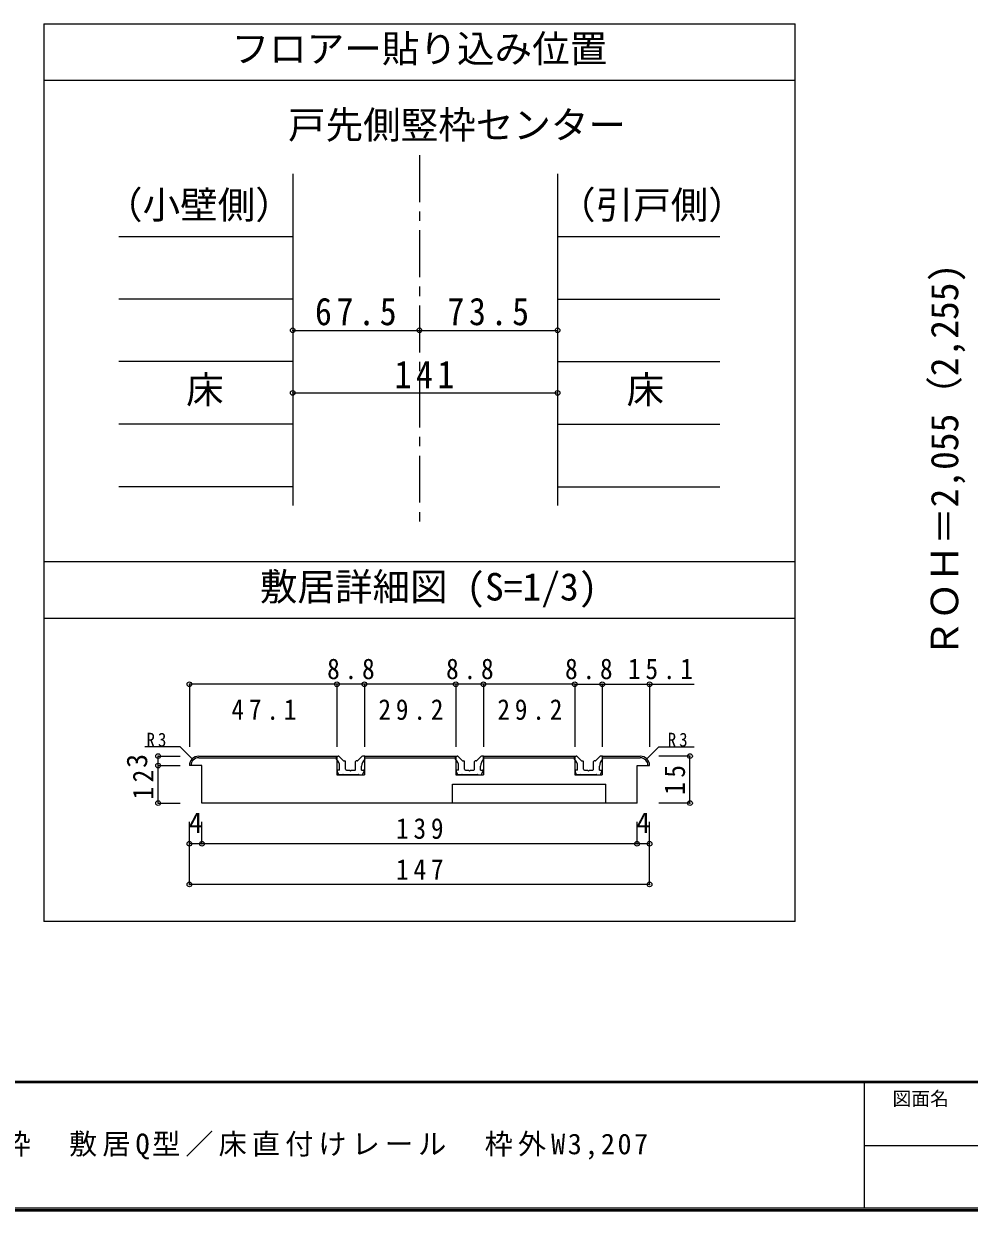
# Model space of a CAD drawing. Units: millimetres at full size, sheet at 1:5, with parts at other scales. Extents: x -973 to 977, y -718 to 696.
# Drawn here: x -446 to 58, y -701 to -68 of the extents above; entities that cross this region are included whole.
import ezdxf
from ezdxf.enums import TextEntityAlignment as Align

# ---------------------------------------------------------------- set-up
doc = ezdxf.new("R2010")
doc.units = ezdxf.units.MM
doc.header["$LTSCALE"] = 5
doc.header["$PDMODE"] = 32
doc.header["$PDSIZE"] = 2.5
doc.linetypes.add('CHAIN1', pattern=[8, 5, -1, 1, -1])
for name, color, linetype in [('0-1_通り芯', 4, 'CHAIN1'), ('0-3_仕上げ', 2, 'Continuous'), ('0-4_枠', 3, 'Continuous'), ('0-A_文字', 7, 'Continuous'), ('0-B_寸法', 7, 'Continuous'), ('2-4_枠', 3, 'Continuous'), ('2-7_金物', 7, 'Continuous'), ('2-B_寸法', 4, 'Continuous'), ('F-1_枠', 6, 'Continuous'), ('F-A_文字', 7, 'Continuous')]:
    doc.layers.add(name, color=color, linetype=linetype)
doc.styles.add('ＭＳ ゴシック', font='')
doc.styles.get('ＭＳ ゴシック').set_extended_font_data('MS Gothic')

msp = doc.modelspace()

# ---------------------------------------------------------------- linework, layer by layer
at = {"layer": '0-1_通り芯'}
msp.add_line((-235.18, -138.5), (-235.18, -335.007), dxfattribs=at)
at = {"layer": '0-3_仕上げ', "color": 4}
for p, q in [((-395.18, -181.801), (-302.68, -181.801)), ((-161.68, -181.801), (-75.18, -181.801)), ((-302.68, -215.103), (-395.18, -215.103)), ((-161.68, -215.103), (-75.18, -215.103)), ((-302.68, -248.404), (-395.18, -248.404)), ((-161.68, -248.404), (-75.18, -248.404)), ((-302.68, -281.706), (-395.18, -281.706)), ((-161.68, -281.706), (-75.18, -281.706)), ((-302.68, -315.007), (-395.18, -315.007)), ((-161.68, -315.007), (-75.18, -315.007))]:
    msp.add_line(p, q, dxfattribs=at)
at = {"layer": '0-4_枠'}
for p, q in [((-302.68, -148.5), (-302.68, -325.007)), ((-161.68, -148.5), (-161.68, -325.007))]:
    msp.add_line(p, q, dxfattribs=at)
at = {"layer": '0-A_文字', "color": 3}
for p, q in [((-435.18, -68.5), (-435.18, -546.5)), ((-435.18, -68.5), (-35.18, -68.5)), ((-35.18, -546.5), (-35.18, -68.5)), ((-435.18, -98.5), (-35.18, -98.5)), ((-35.18, -355.026), (-435.18, -355.026)), ((-435.18, -385.026), (-35.18, -385.026)), ((-35.18, -546.5), (-435.18, -546.5))]:
    msp.add_line(p, q, dxfattribs=at)
at = {"layer": '0-B_寸法', "color": 4}
for p, q in [((-302.68, -231.753), (-235.18, -231.753)), ((-235.18, -231.753), (-161.68, -231.753)), ((-302.68, -265.055), (-161.68, -265.055))]:
    msp.add_line(p, q, dxfattribs=at)
at = {"layer": '0-B_寸法'}
for p in [(-302.68, -231.753), (-235.18, -231.753), (-161.68, -231.753), (-302.68, -265.055), (-161.68, -265.055)]:
    msp.add_point(p, dxfattribs=at)
at = {"layer": '2-4_枠'}
for p, q in [((-352.68, -458.502), (-279.18, -458.502)), ((-352.68, -459.335), (-279.18, -459.335)), ((-352.68, -459.335), (-279.18, -459.335)), ((-264.514, -458.502), (-215.847, -458.502)), ((-264.514, -458.502), (-264.514, -468.502)), ((-264.514, -458.502), (-215.847, -458.502)), ((-264.514, -459.335), (-215.847, -459.335)), ((-264.514, -459.335), (-215.847, -459.335)), ((-215.847, -458.502), (-215.847, -468.502)), ((-201.18, -458.502), (-201.18, -468.502)), ((-201.18, -458.502), (-152.514, -458.502)), ((-201.18, -458.502), (-152.514, -458.502)), ((-201.18, -459.335), (-152.514, -459.335)), ((-201.18, -459.335), (-152.514, -459.335)), ((-152.514, -458.502), (-152.514, -468.502)), ((-137.847, -458.502), (-137.847, -468.502)), ((-137.847, -458.502), (-117.68, -458.502)), ((-137.847, -458.502), (-117.68, -458.502)), ((-137.847, -459.335), (-117.68, -459.335)), ((-137.847, -459.335), (-117.68, -459.335)), ((-351.014, -463.502), (-357.68, -463.502)), ((-351.014, -463.502), (-357.68, -463.502)), ((-351.014, -483.502), (-351.014, -463.502)), ((-119.347, -463.502), (-112.68, -463.502)), ((-119.347, -483.502), (-119.347, -463.502)), ((-119.347, -463.502), (-112.68, -463.502)), ((-279.18, -468.502), (-264.514, -468.502)), ((-279.18, -468.502), (-264.514, -468.502)), ((-217.68, -473.502), (-136.014, -473.502)), ((-215.847, -468.502), (-201.18, -468.502)), ((-215.847, -468.502), (-201.18, -468.502)), ((-152.514, -468.502), (-137.847, -468.502)), ((-152.514, -468.502), (-137.847, -468.502)), ((-136.014, -483.502), (-136.014, -473.502)), ((-119.347, -483.502), (-351.014, -483.502)), ((-119.347, -483.502), (-351.014, -483.502))]:
    msp.add_line(p, q, dxfattribs=at)
for points in [[(-352.68, -458.502), (-279.18, -458.502), (-279.18, -468.502)], [(-217.68, -483.502), (-217.68, -473.502), (-136.014, -473.502)]]:
    msp.add_lwpolyline(points, dxfattribs=at)
for centre, major_axis, start_param, end_param in [((-352.68, -463.502), (5, 0), 1.5707963, 3.1415927), ((-352.68, -463.502), (5, 0), 1.5707963, 3.1415927), ((-352.68, -463.502), (4.167, 0), 1.5707963, 3.1415927), ((-352.68, -463.502), (4.167, 0), 1.5707963, 3.1415927), ((-117.68, -463.502), (5, 0), 6.2831853, 7.8539816), ((-117.68, -463.502), (5, 0), 6.2831853, 7.8539816), ((-117.68, -463.502), (4.167, 0), 6.2831853, 7.8539816), ((-117.68, -463.502), (4.167, 0), 6.2831853, 7.8539816)]:
    msp.add_ellipse(centre, major_axis=major_axis, ratio=0.999999, start_param=start_param, end_param=end_param, dxfattribs=at)
at = {"layer": '2-7_金物'}
for p, q in [((-279.347, -458.502), (-278.442, -458.502)), ((-279.347, -460.169), (-279.347, -458.502)), ((-279.347, -458.502), (-278.442, -458.502)), ((-275.743, -460.855), (-277.853, -458.746)), ((-275.743, -460.855), (-277.853, -458.746)), ((-275.39, -461.002), (-274.847, -461.002)), ((-275.39, -461.002), (-274.847, -461.002)), ((-274.514, -465.502), (-274.514, -461.335)), ((-269.18, -465.502), (-269.18, -461.335)), ((-268.304, -461.002), (-268.847, -461.002)), ((-268.304, -461.002), (-268.847, -461.002)), ((-267.951, -460.855), (-265.841, -458.746)), ((-267.951, -460.855), (-265.841, -458.746)), ((-264.347, -458.502), (-265.252, -458.502)), ((-216.014, -458.502), (-215.109, -458.502)), ((-216.014, -460.169), (-216.014, -458.502)), ((-216.014, -458.502), (-215.109, -458.502)), ((-212.41, -460.855), (-214.519, -458.746)), ((-212.41, -460.855), (-214.519, -458.746)), ((-212.056, -461.002), (-211.514, -461.002)), ((-212.056, -461.002), (-211.514, -461.002)), ((-211.18, -465.502), (-211.18, -461.335)), ((-205.847, -465.502), (-205.847, -461.335)), ((-204.971, -461.002), (-205.514, -461.002)), ((-204.971, -461.002), (-205.514, -461.002)), ((-204.617, -460.855), (-202.508, -458.746)), ((-204.617, -460.855), (-202.508, -458.746)), ((-201.014, -458.502), (-201.918, -458.502)), ((-152.68, -458.502), (-151.775, -458.502)), ((-152.68, -460.169), (-152.68, -458.502)), ((-152.68, -458.502), (-151.775, -458.502)), ((-149.077, -460.855), (-151.186, -458.746)), ((-149.077, -460.855), (-151.186, -458.746)), ((-148.723, -461.002), (-148.18, -461.002)), ((-148.723, -461.002), (-148.18, -461.002)), ((-147.847, -465.502), (-147.847, -461.335)), ((-142.514, -465.502), (-142.514, -461.335)), ((-141.637, -461.002), (-142.18, -461.002)), ((-141.637, -461.002), (-142.18, -461.002)), ((-141.284, -460.855), (-139.174, -458.746)), ((-141.284, -460.855), (-139.174, -458.746)), ((-137.68, -458.502), (-138.585, -458.502)), ((-278.18, -468.502), (-278.99, -466.458)), ((-278.18, -468.502), (-278.99, -466.458)), ((-277.68, -466.002), (-278.68, -466.002)), ((-277.68, -466.002), (-278.68, -466.002)), ((-277.68, -466.002), (-277.68, -463.895)), ((-271.847, -466.502), (-271.347, -466.002)), ((-271.847, -466.502), (-271.347, -466.002)), ((-271.347, -466.002), (-269.68, -466.002)), ((-271.347, -466.002), (-269.68, -466.002)), ((-266.014, -466.002), (-266.014, -463.895)), ((-266.014, -466.002), (-265.014, -466.002)), ((-266.014, -466.002), (-265.014, -466.002)), ((-265.514, -468.502), (-264.704, -466.458)), ((-265.514, -468.502), (-264.704, -466.458)), ((-214.847, -468.502), (-215.657, -466.458)), ((-214.847, -468.502), (-215.657, -466.458)), ((-214.347, -466.002), (-215.347, -466.002)), ((-214.347, -466.002), (-215.347, -466.002)), ((-214.347, -466.002), (-214.347, -463.895)), ((-208.514, -466.502), (-208.014, -466.002)), ((-208.514, -466.502), (-208.014, -466.002)), ((-208.014, -466.002), (-206.347, -466.002)), ((-208.014, -466.002), (-206.347, -466.002)), ((-202.68, -466.002), (-202.68, -463.895)), ((-202.68, -466.002), (-201.68, -466.002)), ((-202.68, -466.002), (-201.68, -466.002)), ((-202.18, -468.502), (-201.37, -466.458)), ((-202.18, -468.502), (-201.37, -466.458)), ((-151.514, -468.502), (-152.323, -466.458)), ((-151.514, -468.502), (-152.323, -466.458)), ((-151.014, -466.002), (-152.014, -466.002)), ((-151.014, -466.002), (-152.014, -466.002)), ((-151.014, -466.002), (-151.014, -463.895)), ((-145.18, -466.502), (-144.68, -466.002)), ((-145.18, -466.502), (-144.68, -466.002)), ((-144.68, -466.002), (-143.014, -466.002)), ((-144.68, -466.002), (-143.014, -466.002)), ((-139.347, -466.002), (-139.347, -463.895)), ((-139.347, -466.002), (-138.347, -466.002)), ((-139.347, -466.002), (-138.347, -466.002)), ((-138.847, -468.502), (-138.037, -466.458)), ((-138.847, -468.502), (-138.037, -466.458)), ((-276.347, -468.502), (-278.18, -468.502)), ((-276.347, -468.502), (-278.18, -468.502)), ((-276.347, -468.502), (-276.014, -468.168)), ((-276.347, -468.502), (-276.014, -468.168)), ((-276.014, -468.168), (-275.68, -468.502)), ((-276.014, -468.168), (-275.68, -468.502)), ((-268.014, -468.502), (-275.68, -468.502)), ((-268.014, -468.502), (-275.68, -468.502)), ((-267.68, -468.168), (-268.014, -468.502)), ((-267.68, -468.168), (-268.014, -468.502)), ((-267.347, -468.502), (-267.68, -468.168)), ((-267.347, -468.502), (-267.68, -468.168)), ((-267.347, -468.502), (-265.514, -468.502)), ((-267.347, -468.502), (-265.514, -468.502)), ((-213.014, -468.502), (-214.847, -468.502)), ((-213.014, -468.502), (-214.847, -468.502)), ((-213.014, -468.502), (-212.68, -468.168)), ((-213.014, -468.502), (-212.68, -468.168)), ((-212.68, -468.168), (-212.347, -468.502)), ((-212.68, -468.168), (-212.347, -468.502)), ((-204.68, -468.502), (-212.347, -468.502)), ((-204.68, -468.502), (-212.347, -468.502)), ((-204.347, -468.168), (-204.68, -468.502)), ((-204.347, -468.168), (-204.68, -468.502)), ((-204.014, -468.502), (-204.347, -468.168)), ((-204.014, -468.502), (-204.347, -468.168)), ((-204.014, -468.502), (-202.18, -468.502)), ((-204.014, -468.502), (-202.18, -468.502)), ((-149.68, -468.502), (-151.514, -468.502)), ((-149.68, -468.502), (-151.514, -468.502)), ((-149.68, -468.502), (-149.347, -468.168)), ((-149.68, -468.502), (-149.347, -468.168)), ((-149.347, -468.168), (-149.014, -468.502)), ((-149.347, -468.168), (-149.014, -468.502)), ((-141.347, -468.502), (-149.014, -468.502)), ((-141.347, -468.502), (-149.014, -468.502)), ((-141.014, -468.168), (-141.347, -468.502)), ((-141.014, -468.168), (-141.347, -468.502)), ((-140.68, -468.502), (-141.014, -468.168)), ((-140.68, -468.502), (-141.014, -468.168)), ((-140.68, -468.502), (-138.847, -468.502)), ((-140.68, -468.502), (-138.847, -468.502))]:
    msp.add_line(p, q, dxfattribs=at)
for points in [[(-264.347, -460.169), (-264.347, -458.502), (-265.252, -458.502)], [(-201.014, -460.169), (-201.014, -458.502), (-201.918, -458.502)], [(-137.68, -460.169), (-137.68, -458.502), (-138.585, -458.502)], [(-274.014, -466.002), (-272.347, -466.002), (-271.847, -466.502)], [(-274.014, -466.002), (-272.347, -466.002), (-271.847, -466.502)], [(-210.68, -466.002), (-209.014, -466.002), (-208.514, -466.502)], [(-210.68, -466.002), (-209.014, -466.002), (-208.514, -466.502)], [(-147.347, -466.002), (-145.68, -466.002), (-145.18, -466.502)], [(-147.347, -466.002), (-145.68, -466.002), (-145.18, -466.502)]]:
    msp.add_lwpolyline(points, dxfattribs=at)
for centre, major_axis, start_param, end_param in [((-282.68, -463.895), (-5, 0), 3.1415927, 3.9826668), ((-282.68, -463.895), (-5, 0), 3.1415927, 3.9826668), ((-278.442, -459.335), (-0.833, 0), 3.9269908, 4.712389), ((-278.442, -459.335), (-0.833, 0), 3.9269908, 4.712389), ((-275.39, -460.502), (-0.5, 0), 0.7853982, 1.5707963), ((-275.39, -460.502), (-0.5, 0), 0.7853982, 1.5707963), ((-274.847, -461.335), (-0.333, 0), 3.1415927, 4.712389), ((-274.847, -461.335), (-0.333, 0), 3.1415927, 4.712389), ((-268.847, -461.335), (-0.333, 0), 4.712389, 6.2831853), ((-268.847, -461.335), (-0.333, 0), 4.712389, 6.2831853), ((-268.304, -460.502), (-0.5, 0), 1.5707963, 2.3561945), ((-268.304, -460.502), (-0.5, 0), 1.5707963, 2.3561945), ((-261.014, -463.895), (-5, 0), 5.4421111, 6.2831853), ((-261.014, -463.895), (-5, 0), 5.4421111, 6.2831853), ((-265.252, -459.335), (-0.833, 0), 4.712389, 5.4977871), ((-265.252, -459.335), (-0.833, 0), 4.712389, 5.4977871), ((-219.347, -463.895), (-5, 0), 3.1415927, 3.9826668), ((-219.347, -463.895), (-5, 0), 3.1415927, 3.9826668), ((-215.109, -459.335), (-0.833, 0), 3.9269908, 4.712389), ((-215.109, -459.335), (-0.833, 0), 3.9269908, 4.712389), ((-212.056, -460.502), (-0.5, 0), 0.7853982, 1.5707963), ((-212.056, -460.502), (-0.5, 0), 0.7853982, 1.5707963), ((-211.514, -461.335), (-0.333, 0), 3.1415927, 4.712389), ((-211.514, -461.335), (-0.333, 0), 3.1415927, 4.712389), ((-205.514, -461.335), (-0.333, 0), 4.712389, 6.2831853), ((-205.514, -461.335), (-0.333, 0), 4.712389, 6.2831853), ((-204.971, -460.502), (-0.5, 0), 1.5707963, 2.3561945), ((-204.971, -460.502), (-0.5, 0), 1.5707963, 2.3561945), ((-197.68, -463.895), (-5, 0), 5.4421111, 6.2831853), ((-197.68, -463.895), (-5, 0), 5.4421111, 6.2831853), ((-201.918, -459.335), (-0.833, 0), 4.712389, 5.4977871), ((-201.918, -459.335), (-0.833, 0), 4.712389, 5.4977871), ((-156.014, -463.895), (-5, 0), 3.1415927, 3.9826668), ((-156.014, -463.895), (-5, 0), 3.1415927, 3.9826668), ((-151.775, -459.335), (-0.833, 0), 3.9269908, 4.712389), ((-151.775, -459.335), (-0.833, 0), 3.9269908, 4.712389), ((-148.723, -460.502), (-0.5, 0), 0.7853982, 1.5707963), ((-148.723, -460.502), (-0.5, 0), 0.7853982, 1.5707963), ((-148.18, -461.335), (-0.333, 0), 3.1415927, 4.712389), ((-148.18, -461.335), (-0.333, 0), 3.1415927, 4.712389), ((-142.18, -461.335), (-0.333, 0), 4.712389, 6.2831853), ((-142.18, -461.335), (-0.333, 0), 4.712389, 6.2831853), ((-141.637, -460.502), (-0.5, 0), 1.5707963, 2.3561945), ((-141.637, -460.502), (-0.5, 0), 1.5707963, 2.3561945), ((-134.347, -463.895), (-5, 0), 5.4421111, 6.2831853), ((-134.347, -463.895), (-5, 0), 5.4421111, 6.2831853), ((-138.585, -459.335), (-0.833, 0), 4.712389, 5.4977871), ((-138.585, -459.335), (-0.833, 0), 4.712389, 5.4977871), ((-278.68, -466.335), (-0.333, 0), 4.712389, 6.6604557), ((-278.68, -466.335), (-0.333, 0), 4.712389, 6.6604557), ((-274.014, -465.502), (-0.5, 0), 6.2831853, 7.8539816), ((-274.014, -465.502), (-0.5, 0), 6.2831853, 7.8539816), ((-269.68, -465.502), (-0.5, 0), 1.5707963, 3.1415927), ((-269.68, -465.502), (-0.5, 0), 1.5707963, 3.1415927), ((-265.014, -466.335), (-0.333, 0), 2.7643223, 4.712389), ((-265.014, -466.335), (-0.333, 0), 2.7643223, 4.712389), ((-215.347, -466.335), (-0.333, 0), 4.712389, 6.6604557), ((-215.347, -466.335), (-0.333, 0), 4.712389, 6.6604557), ((-210.68, -465.502), (-0.5, 0), 6.2831853, 7.8539816), ((-210.68, -465.502), (-0.5, 0), 6.2831853, 7.8539816), ((-206.347, -465.502), (-0.5, 0), 1.5707963, 3.1415927), ((-206.347, -465.502), (-0.5, 0), 1.5707963, 3.1415927), ((-201.68, -466.335), (-0.333, 0), 2.7643223, 4.712389), ((-201.68, -466.335), (-0.333, 0), 2.7643223, 4.712389), ((-152.014, -466.335), (-0.333, 0), 4.712389, 6.6604557), ((-152.014, -466.335), (-0.333, 0), 4.712389, 6.6604557), ((-147.347, -465.502), (-0.5, 0), 6.2831853, 7.8539816), ((-147.347, -465.502), (-0.5, 0), 6.2831853, 7.8539816), ((-143.014, -465.502), (-0.5, 0), 1.5707963, 3.1415927), ((-143.014, -465.502), (-0.5, 0), 1.5707963, 3.1415927), ((-138.347, -466.335), (-0.333, 0), 2.7643223, 4.712389), ((-138.347, -466.335), (-0.333, 0), 2.7643223, 4.712389)]:
    msp.add_ellipse(centre, major_axis=major_axis, ratio=0.999999, start_param=start_param, end_param=end_param, dxfattribs=at)
at = {"layer": '2-B_寸法'}
for p, q in [((-279.18, -420.168), (-357.68, -420.168)), ((-357.68, -420.168), (-357.68, -453.502)), ((-264.514, -420.168), (-279.18, -420.168)), ((-279.18, -420.168), (-279.18, -453.502)), ((-215.847, -420.168), (-264.514, -420.168)), ((-264.514, -420.168), (-264.514, -453.502)), ((-201.18, -420.168), (-215.847, -420.168)), ((-215.847, -420.168), (-215.847, -453.502)), ((-152.514, -420.168), (-201.18, -420.168)), ((-201.18, -420.168), (-201.18, -453.502)), ((-152.514, -420.168), (-137.847, -420.168)), ((-152.514, -420.168), (-152.514, -453.502)), ((-137.847, -420.168), (-137.847, -453.502)), ((-137.847, -420.168), (-88.853, -420.168)), ((-112.68, -420.168), (-112.68, -453.502)), ((-362.68, -453.502), (-381.372, -453.502)), ((-362.68, -453.502), (-381.372, -453.502)), ((-356.216, -459.966), (-362.68, -453.502)), ((-356.216, -459.966), (-362.68, -453.502)), ((-114.145, -459.966), (-107.68, -453.502)), ((-114.145, -459.966), (-107.68, -453.502)), ((-107.68, -453.502), (-88.853, -453.502)), ((-107.68, -453.502), (-88.853, -453.502)), ((-374.347, -463.502), (-374.347, -458.502)), ((-374.347, -458.502), (-362.68, -458.502)), ((-91.156, -458.502), (-107.822, -458.502)), ((-91.156, -483.502), (-91.156, -458.502)), ((-374.347, -483.502), (-374.347, -463.502)), ((-374.347, -463.502), (-362.68, -463.502)), ((-374.347, -483.502), (-362.68, -483.502)), ((-91.156, -483.502), (-107.822, -483.502)), ((-357.68, -505.168), (-357.68, -493.502)), ((-351.014, -505.168), (-351.014, -493.502)), ((-119.347, -505.168), (-119.347, -493.502)), ((-112.68, -505.168), (-112.68, -493.502)), ((-351.014, -505.168), (-357.68, -505.168)), ((-357.68, -526.835), (-357.68, -505.168)), ((-119.347, -505.168), (-351.014, -505.168)), ((-112.68, -505.168), (-119.347, -505.168)), ((-112.68, -526.835), (-112.68, -505.168)), ((-112.68, -526.835), (-357.68, -526.835))]:
    msp.add_line(p, q, dxfattribs=at)
at = {"layer": '2-B_寸法', "color": 7}
for p in [(-357.68, -420.168), (-279.18, -420.168), (-264.514, -420.168), (-215.847, -420.168), (-201.18, -420.168), (-152.514, -420.168), (-137.847, -420.168), (-112.68, -420.168), (-374.347, -458.502), (-91.156, -458.502), (-374.347, -463.502), (-374.347, -483.502), (-91.156, -483.502), (-357.68, -505.168), (-351.014, -505.168), (-119.347, -505.168), (-112.68, -505.168), (-357.68, -526.835), (-112.68, -526.835)]:
    msp.add_point(p, dxfattribs=at)
at = {"layer": 'F-1_枠'}
for p, q in [((976.653, -631.667), (-973.347, -631.667)), ((976.653, -632.5), (-973.347, -632.5)), ((1.653, -632.5), (1.653, -699.167)), ((1.653, -665.833), (974.986, -665.834)), ((976.653, -699.167), (-973.347, -699.167)), ((976.653, -700), (-973.347, -700)), ((976.653, -700.833), (-973.347, -700.833))]:
    msp.add_line(p, q, dxfattribs=at)

# ---------------------------------------------------------------- texts
at = {"layer": '0-A_文字', "style": 'ＭＳ ゴシック'}
for s, p in [('フロアー貼り込み位置', (-335.18, -93.5)), ('戸先側竪枠センター', (-305.18, -134.091)), ('（小壁側）', (-402.592, -176.697)), ('（引戸側）', (-161.395, -176.697)), ('床', (-359.43, -275.055)), ('床', (-124.93, -275.055)), ('敷居詳細図 (S=1/3)', (-320.18, -380.016))]:
    msp.add_text(s, height=14.66, dxfattribs=at).set_placement(p, align=Align.BOTTOM_LEFT)
at = {"layer": '0-B_寸法', "style": 'ＭＳ ゴシック'}
msp.add_text('ＲＯＨ＝2,055（2,255)', height=14.66, rotation=90, dxfattribs=at).set_placement((56.073, -406), align=Align.BOTTOM_LEFT)
at = {"layer": '0-B_寸法', "char_height": 14.66, "attachment_point": 7, "style": 'ＭＳ ゴシック'}
for s, insert in [('\\T1.28;\\W0.9;67.5', (-290.805, -229.253)), ('\\T1.28;\\W0.9;73.5', (-220.305, -229.253)), ('\\T1.27;\\W0.9;141', (-248.43, -262.555))]:
    msp.add_mtext(s, dxfattribs=dict(at, insert=insert))
at = {"layer": '2-B_寸法', "color": 7, "style": 'ＭＳ ゴシック'}
msp.add_text('3', height=11, rotation=90, dxfattribs=at).set_placement((-376.847, -464.752), align=Align.BOTTOM_LEFT)
for p in [(-358.097, -502.668), (-119.764, -502.668)]:
    msp.add_text('4', height=11, dxfattribs=at).set_placement(p, align=Align.BOTTOM_LEFT)
at = {"layer": '2-B_寸法', "color": 7, "attachment_point": 7, "style": 'ＭＳ ゴシック'}
for s, insert, char_height in [('\\T1.38;\\W0.9;8.8', (-284.347, -417.668), 11), ('\\T1.38;\\W0.9;8.8', (-221.014, -417.668), 11), ('\\T1.38;\\W0.9;8.8', (-157.68, -417.668), 11), ('\\T1.38;\\W0.9;15.1', (-124.169, -417.668), 11), ('\\T1.38;\\W0.9;47.1', (-335.305, -439.335), 11), ('\\T1.38;\\W0.9;29.2', (-257.055, -439.335), 11), ('\\T1.38;\\W0.9;29.2', (-193.722, -439.335), 11), ('\\T1.36;\\W0.9;R3', (-380.538, -453.502), 7.331), ('\\T1.36;\\W0.9;R3', (-380.538, -453.502), 7.331), ('\\T1.36;\\W0.9;R3', (-103.02, -453.502), 7.331), ('\\T1.36;\\W0.9;R3', (-103.02, -453.502), 7.331), ('\\T1.38;\\W0.9;139', (-247.68, -502.668), 11), ('\\T1.38;\\W0.9;147', (-247.68, -524.335), 11)]:
    msp.add_mtext(s, dxfattribs=dict(at, insert=insert, char_height=char_height))
at = {"layer": '2-B_寸法', "color": 7, "char_height": 11, "attachment_point": 7, "rotation": 90, "style": 'ＭＳ ゴシック'}
for s, insert in [('\\T1.36;\\W0.9;12', (-376.847, -481.627)), ('\\T1.36;\\W0.9;15', (-93.656, -479.127))]:
    msp.add_mtext(s, dxfattribs=dict(at, insert=insert))
at = {"layer": 'F-A_文字', "style": 'ＭＳ ゴシック'}
msp.add_text('図面名', height=7.331, dxfattribs=at).set_placement((16.653, -646.667), align=Align.BOTTOM_LEFT)
at = {"layer": 'F-A_文字', "insert": (-846.68, -673.333), "char_height": 11, "attachment_point": 7, "style": 'ＭＳ ゴシック'}
msp.add_mtext('\\T1.18;ドレタス\u3000３枚引き込み戸\u3000レールタイプ\u3000調整枠\u3000敷居Q型／床直付けレール\u3000枠外W3,207', dxfattribs=at)

doc.saveas('drawing.dxf')
